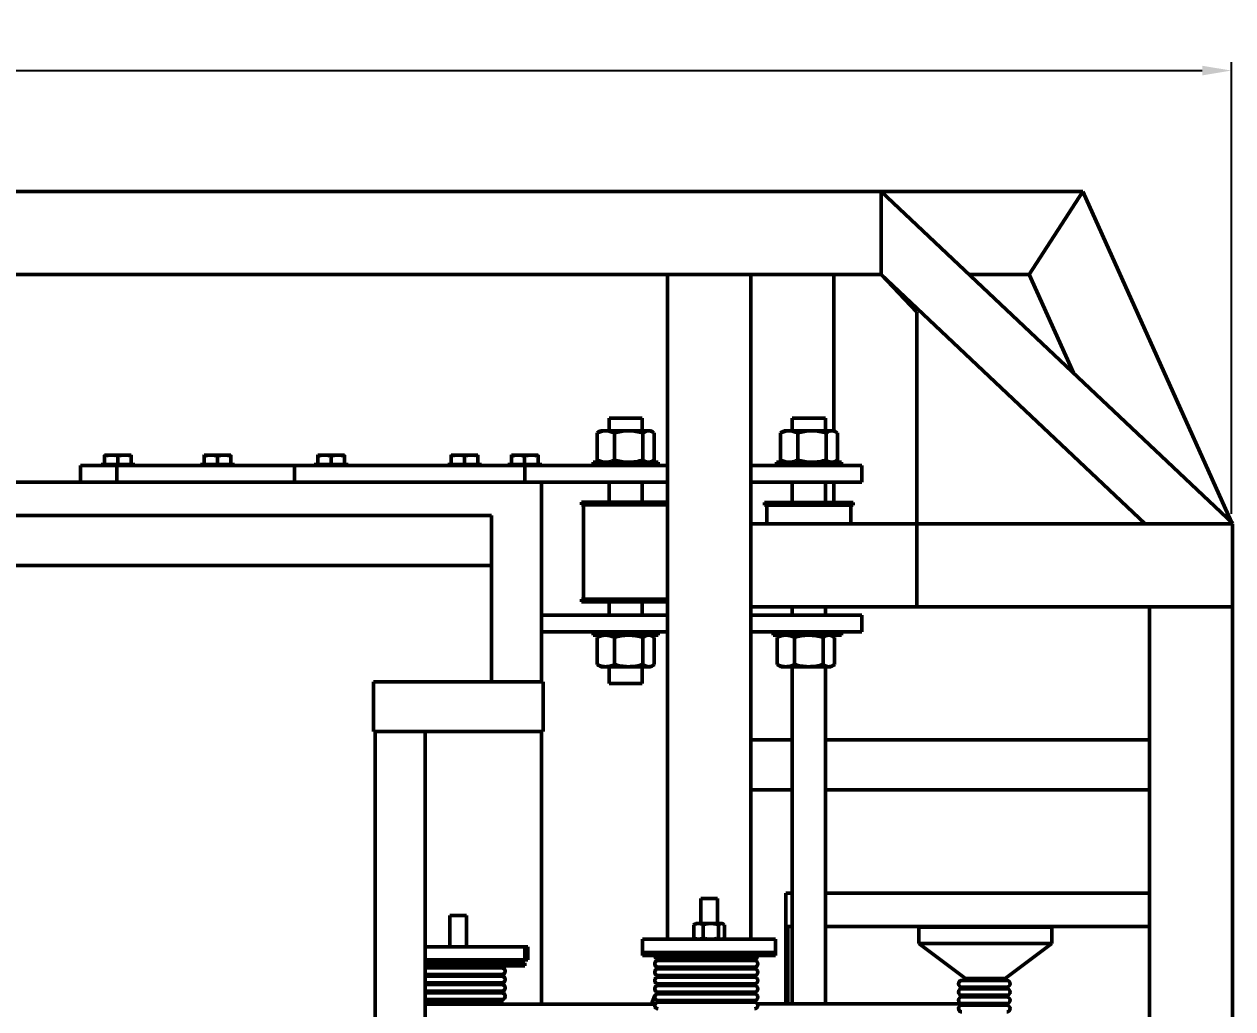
# Model space of a CAD drawing. Header units: millimetres. Extents: x 2779 to 3968, y 1146 to 2140.
# Drawn here: x 3226.8 to 3372.3, y 1556.7 to 1675.2 of the extents above; entities that cross this region are included whole.
import ezdxf

# ---------------------------------------------------------------- set-up
doc = ezdxf.new("R2010")
doc.units = ezdxf.units.MM
doc.layers.add('Net Dam', color=7, linetype='Continuous', lineweight=50)
doc.layers.add('Net Nhat', color=2, linetype='Continuous', lineweight=25)
doc.styles.get("Standard").update_dxf_attribs({"font": 'arial.ttf'})
doc.dimstyles.new('AM_ISO', dxfattribs={"dimtxt": 3.5, "dimasz": 3.5, "dimexe": 1, "dimexo": 1, "dimgap": 1.5, "dimtad": 1, "dimdsep": 46, "dimtxsty": 'Standard', "dimcen": 0, "dimclrd": 256, "dimclre": 256, "dimclrt": 2, "dimadec": 0, "dimazin": 2, "dimtp": 0.1, "dimtm": 0.1, "dimtfac": 0.71, "dimtdec": 3, "dimtmove": 0, "dimatfit": 3, "dimfxl": 1, "dimlwd": -1, "dimlwe": -1, "dimarcsym": 1})

# ---------------------------------------------------------------- blocks, each defined once
blk = doc.blocks.new('*D6')
at = {"layer": 'Defpoints', "color": 0, "transparency": 16777216}
for p in [(3372.1, 1669.64), (3372.1, 1615.3), (2914.5, 1610.1)]:
    blk.add_point(p, dxfattribs=at)
at = {"layer": 'Net Nhat', "linetype": 'ByBlock', "transparency": 16777216}
for p, q in [((2914.5, 1611.1), (2914.5, 1670.64)), ((3372.1, 1616.3), (3372.1, 1670.64)), ((2918, 1669.64), (3368.6, 1669.64))]:
    blk.add_line(p, q, dxfattribs=at)
at = {"layer": 'Net Nhat', "transparency": 16777216}
for points in [[(2918, 1670.22), (2918, 1669.06), (2914.5, 1669.64)], [(3368.6, 1670.22), (3368.6, 1669.06), (3372.1, 1669.64)]]:
    blk.add_solid(points, dxfattribs=at)
at = {"layer": 'Net Nhat', "color": 2, "transparency": 16777216, "insert": (3143.3, 1672.93), "char_height": 3.5, "attachment_point": 5}
blk.add_mtext('2288.03', dxfattribs=at)

msp = doc.modelspace()

# ---------------------------------------------------------------- linework, layer by layer
at = {"layer": 'Net Dam'}
for p, q in [((3104.2465, 1655.0984), (3334.2587, 1655.0984)), ((3372.2781, 1615.1175), (3329.9684, 1655.0984)), ((3329.9684, 1655.0984), (3329.9684, 1645.0984)), ((3334.2587, 1655.0984), (3354.2465, 1655.0984)), ((3354.2465, 1655.0984), (3347.7728, 1645.0984)), ((3372.1025, 1615.3021), (3354.2465, 1655.0984)), ((3104.2465, 1645.0984), (3314.2587, 1645.0984)), ((3304.2587, 1565.0984), (3304.2587, 1645.0984)), ((3314.2587, 1645.0984), (3329.9685, 1645.0984)), ((3314.2587, 1565.0984), (3314.2587, 1645.0984)), ((3324.2586, 1645.0984), (3324.2586, 1626.2985)), ((3361.7158, 1615.0984), (3329.9684, 1645.0984)), ((3329.9685, 1645.0984), (3334.2587, 1640.5869)), ((3340.5509, 1645.0984), (3347.7728, 1645.0984)), ((3353.0889, 1633.2505), (3347.7728, 1645.0984)), ((3334.2587, 1640.5869), (3334.2587, 1615.0984)), ((3297.2082, 1627.7959), (3297.2082, 1626.2985)), ((3301.2083, 1627.7959), (3297.2082, 1627.7959)), ((3301.2083, 1626.2985), (3301.2083, 1627.7959)), ((3319.2661, 1627.7959), (3319.2661, 1626.2985)), ((3323.2661, 1627.7959), (3319.2661, 1627.7959)), ((3323.2661, 1626.2985), (3323.2661, 1627.7959)), ((3295.9553, 1626.1471), (3295.7708, 1626.0305)), ((3296.2083, 1626.2985), (3295.9518, 1626.1503)), ((3296.2083, 1626.2985), (3296.8158, 1626.2985)), ((3299.5795, 1626.2985), (3296.8158, 1626.2985)), ((3301.972, 1626.2985), (3299.5795, 1626.2985)), ((3302.2083, 1626.2985), (3301.972, 1626.2985)), ((3302.4648, 1626.1503), (3302.2083, 1626.2985)), ((3318.0132, 1626.1471), (3317.8286, 1626.0305)), ((3318.2661, 1626.2985), (3318.0096, 1626.1503)), ((3318.2661, 1626.2985), (3318.8736, 1626.2985)), ((3321.6374, 1626.2985), (3318.8736, 1626.2985)), ((3324.0298, 1626.2985), (3321.6374, 1626.2985)), ((3324.2661, 1626.2985), (3324.0298, 1626.2985)), ((3324.5226, 1626.1503), (3324.2661, 1626.2985)), ((3295.7708, 1622.7664), (3295.7708, 1626.0305)), ((3297.8608, 1622.7664), (3297.8608, 1626.0305)), ((3301.2982, 1622.7664), (3301.2982, 1626.0305)), ((3302.6458, 1622.7664), (3302.6458, 1626.0305)), ((3317.8286, 1622.7664), (3317.8286, 1626.0305)), ((3319.9186, 1622.7664), (3319.9186, 1626.0305)), ((3323.3561, 1622.7664), (3323.3561, 1626.0305)), ((3324.7036, 1622.7664), (3324.7036, 1626.0305)), ((3236.511, 1622.2184), (3236.511, 1623.2355)), ((3236.5169, 1623.3783), (3236.5169, 1623.3784)), ((3236.517, 1623.3784), (3237.308, 1623.3784)), ((3237.308, 1623.3784), (3238.908, 1623.3784)), ((3238.105, 1622.2184), (3238.105, 1623.2355)), ((3239.7169, 1623.3784), (3238.908, 1623.3784)), ((3239.7169, 1623.3784), (3239.717, 1623.3783)), ((3239.7228, 1622.2184), (3239.7228, 1623.2355)), ((3248.482, 1622.2184), (3248.482, 1623.2355)), ((3248.488, 1623.3783), (3248.488, 1623.3784)), ((3248.488, 1623.3784), (3249.2791, 1623.3784)), ((3249.2791, 1623.3784), (3250.879, 1623.3784)), ((3250.0761, 1622.2184), (3250.0761, 1623.2355)), ((3251.6879, 1623.3784), (3250.879, 1623.3784)), ((3251.688, 1623.3784), (3251.688, 1623.3783)), ((3251.6939, 1622.2184), (3251.6939, 1623.2355)), ((3262.1599, 1622.2184), (3262.1599, 1623.2355)), ((3262.1658, 1623.3783), (3262.1658, 1623.3784)), ((3262.1658, 1623.3784), (3262.9569, 1623.3784)), ((3262.9569, 1623.3784), (3264.5568, 1623.3784)), ((3263.7539, 1622.2184), (3263.7539, 1623.2355)), ((3265.3657, 1623.3784), (3264.5568, 1623.3784)), ((3265.3658, 1623.3784), (3265.3658, 1623.3783)), ((3265.3717, 1622.2184), (3265.3717, 1623.2355)), ((3278.2248, 1622.2184), (3278.2248, 1623.2355)), ((3278.2307, 1623.3783), (3278.2307, 1623.3784)), ((3278.2308, 1623.3784), (3279.0219, 1623.3784)), ((3279.0219, 1623.3784), (3280.6218, 1623.3784)), ((3279.8188, 1622.2184), (3279.8188, 1623.2355)), ((3281.4307, 1623.3784), (3280.6218, 1623.3784)), ((3281.4307, 1623.3784), (3281.4308, 1623.3783)), ((3281.4367, 1622.2184), (3281.4367, 1623.2355)), ((3285.4627, 1622.2184), (3285.4627, 1623.2355)), ((3285.4686, 1623.3783), (3285.4686, 1623.3784)), ((3285.4687, 1623.3784), (3286.2598, 1623.3784)), ((3286.2598, 1623.3784), (3287.8597, 1623.3784)), ((3287.0567, 1622.2184), (3287.0567, 1623.2355)), ((3288.6686, 1623.3784), (3287.8597, 1623.3784)), ((3288.6686, 1623.3784), (3288.6687, 1623.3783)), ((3288.6746, 1622.2184), (3288.6746, 1623.2355)), ((3287.0716, 1622.0984), (3233.6232, 1622.0984)), ((3233.6232, 1620.0984), (3233.6232, 1622.0984)), ((3236.0844, 1622.2184), (3240.1613, 1622.2184)), ((3236.0844, 1622.2184), (3236.0844, 1622.0984)), ((3237.9805, 1620.0984), (3237.9805, 1622.0984)), ((3240.1613, 1622.2184), (3240.1613, 1622.0984)), ((3248.0555, 1622.2184), (3252.1323, 1622.2184)), ((3248.0555, 1622.2184), (3248.0555, 1622.0984)), ((3252.1323, 1622.2184), (3252.1323, 1622.0984)), ((3259.3517, 1620.0984), (3259.3517, 1622.0984)), ((3261.7333, 1622.2184), (3265.8101, 1622.2184)), ((3261.7333, 1622.2184), (3261.7333, 1622.0984)), ((3265.8101, 1622.2184), (3265.8101, 1622.0984)), ((3277.7983, 1622.2184), (3281.8751, 1622.2184)), ((3277.7983, 1622.2184), (3277.7983, 1622.0984)), ((3281.8751, 1622.2184), (3281.8751, 1622.0984)), ((3285.0362, 1622.2184), (3289.113, 1622.2184)), ((3285.0362, 1622.2184), (3285.0362, 1622.0984)), ((3287.0716, 1620.0984), (3287.0716, 1622.0984)), ((3304.2587, 1622.0984), (3287.0716, 1622.0984)), ((3289.113, 1622.2184), (3289.113, 1622.0984)), ((3299.4916, 1622.4984), (3295.2916, 1622.4984)), ((3295.2916, 1622.4984), (3295.2916, 1622.0984)), ((3295.9553, 1622.6497), (3295.7708, 1622.7664)), ((3295.9518, 1622.6465), (3296.2083, 1622.4984)), ((3298.9249, 1622.4984), (3303.1249, 1622.4984)), ((3302.2083, 1622.4984), (3302.4648, 1622.6465)), ((3303.1249, 1622.4984), (3303.1249, 1622.0984)), ((3327.6232, 1622.0984), (3314.2587, 1622.0984)), ((3321.5495, 1622.4984), (3317.3495, 1622.4984)), ((3317.3495, 1622.4984), (3317.3495, 1622.0984)), ((3318.0132, 1622.6497), (3317.8286, 1622.7664)), ((3318.0096, 1622.6465), (3318.2661, 1622.4984)), ((3320.9828, 1622.4984), (3325.1828, 1622.4984)), ((3324.2661, 1622.4984), (3324.5226, 1622.6465)), ((3325.1828, 1622.4984), (3325.1828, 1622.0984)), ((3327.6232, 1620.0984), (3327.6232, 1622.0984)), ((3028.8716, 1620.0984), (3289.2716, 1620.0984)), ((3289.0716, 1596.0984), (3289.0716, 1620.0984)), ((3304.2587, 1620.0984), (3289.2716, 1620.0984)), ((3297.2082, 1620.0984), (3297.2082, 1617.7023)), ((3301.2083, 1617.7023), (3301.2083, 1620.0984)), ((3327.6232, 1620.0984), (3314.2587, 1620.0984)), ((3319.2661, 1620.0984), (3319.2661, 1617.6619)), ((3323.2661, 1617.6619), (3323.2661, 1620.0984)), ((3324.2586, 1620.0984), (3324.2586, 1617.6619)), ((3293.88, 1617.7023), (3293.88, 1617.3754)), ((3304.2587, 1617.7023), (3293.88, 1617.7023)), ((3315.9378, 1617.6619), (3315.9378, 1617.3349)), ((3326.2078, 1617.6619), (3315.9378, 1617.6619)), ((3326.5944, 1617.6619), (3326.2078, 1617.6619)), ((3326.5944, 1617.3349), (3326.5944, 1617.6619)), ((3028.8716, 1616.0985), (3283.0716, 1616.0985)), ((3283.0716, 1596.0984), (3283.0716, 1616.0985)), ((3304.2587, 1617.3754), (3293.88, 1617.3754)), ((3294.1579, 1617.3754), (3294.1579, 1606.0293)), ((3326.2078, 1617.3349), (3315.9378, 1617.3349)), ((3316.2157, 1617.3349), (3316.2157, 1615.0984)), ((3326.5944, 1617.3349), (3326.2078, 1617.3349)), ((3326.3165, 1615.0984), (3326.3165, 1617.3349)), ((3314.2587, 1615.0984), (3334.2587, 1615.0984)), ((3334.2587, 1615.0984), (3334.2587, 1605.0984)), ((3372.2587, 1615.0984), (3334.2587, 1615.0984)), ((3372.1025, 1615.3022), (3372.2781, 1615.1175)), ((3372.258, 1615.0984), (3372.2781, 1615.1175)), ((3372.2587, 1615.0984), (3372.2587, 1605.0984)), ((3283.0716, 1610.0985), (2929.0716, 1610.0985)), ((3293.88, 1606.0293), (3293.88, 1605.7024)), ((3304.2587, 1606.0293), (3293.88, 1606.0293)), ((3304.2587, 1605.7024), (3293.88, 1605.7024)), ((3297.2082, 1605.7024), (3297.2082, 1604.0984)), ((3301.2083, 1604.0984), (3301.2083, 1605.7024)), ((3314.2587, 1605.0984), (3334.2587, 1605.0984)), ((3319.2661, 1605.0984), (3319.2661, 1604.0984)), ((3323.2661, 1604.0984), (3323.2661, 1605.0984)), ((3372.2587, 1605.0984), (3334.2587, 1605.0984)), ((3362.2587, 1505.0984), (3362.2587, 1605.0984)), ((3372.2587, 1505.0984), (3372.2587, 1605.0984)), ((3304.2587, 1604.0984), (3289.0716, 1604.0984)), ((3327.6232, 1604.0984), (3314.2587, 1604.0984)), ((3327.6232, 1602.0984), (3327.6232, 1604.0984)), ((3304.2587, 1602.0984), (3289.0716, 1602.0984)), ((3295.2916, 1601.6984), (3295.2916, 1602.0984)), ((3299.4916, 1601.6984), (3295.2916, 1601.6984)), ((3295.9553, 1601.5471), (3295.7708, 1601.4305)), ((3295.7708, 1601.4305), (3295.7708, 1598.1664)), ((3295.9518, 1601.5504), (3296.2083, 1601.6984)), ((3297.8608, 1601.4305), (3297.8608, 1598.1664)), ((3298.9249, 1601.6984), (3303.1249, 1601.6984)), ((3301.2982, 1601.4305), (3301.2982, 1598.1664)), ((3302.2083, 1601.6984), (3302.4648, 1601.5504)), ((3302.6458, 1601.4305), (3302.6458, 1598.1664)), ((3303.1249, 1601.6984), (3303.1249, 1602.0984)), ((3327.6232, 1602.0984), (3314.2587, 1602.0984)), ((3316.9782, 1601.6984), (3316.9782, 1602.0984)), ((3321.1782, 1601.6984), (3316.9782, 1601.6984)), ((3317.6419, 1601.5471), (3317.4574, 1601.4305)), ((3317.4574, 1601.4305), (3317.4574, 1598.1664)), ((3317.6384, 1601.5504), (3317.8949, 1601.6984)), ((3319.5474, 1601.4305), (3319.5474, 1598.1664)), ((3320.9828, 1601.6984), (3325.1828, 1601.6984)), ((3322.9848, 1601.4305), (3322.9848, 1598.1664)), ((3323.8949, 1601.6984), (3324.1514, 1601.5504)), ((3324.3324, 1601.4305), (3324.3324, 1598.1664)), ((3325.1828, 1601.6984), (3325.1828, 1602.0984)), ((3295.9553, 1598.0498), (3295.7708, 1598.1664)), ((3296.2083, 1597.8984), (3295.9518, 1598.0465)), ((3296.2083, 1597.8984), (3296.8158, 1597.8984)), ((3299.5795, 1597.8984), (3296.8158, 1597.8984)), ((3297.2082, 1595.8984), (3297.2082, 1597.8984)), ((3301.972, 1597.8984), (3299.5795, 1597.8984)), ((3301.2083, 1595.8984), (3301.2083, 1597.8984)), ((3302.2083, 1597.8984), (3301.972, 1597.8984)), ((3302.4648, 1598.0465), (3302.2083, 1597.8984)), ((3317.6419, 1598.0498), (3317.4574, 1598.1664)), ((3317.8949, 1597.8984), (3317.6384, 1598.0465)), ((3317.8949, 1597.8984), (3318.5024, 1597.8984)), ((3321.2661, 1597.8984), (3318.5024, 1597.8984)), ((3319.2661, 1557.3177), (3319.2661, 1597.8984)), ((3323.6586, 1597.8984), (3321.2661, 1597.8984)), ((3323.2661, 1557.3177), (3323.2661, 1597.8984)), ((3323.8949, 1597.8984), (3323.6586, 1597.8984)), ((3324.1514, 1598.0465), (3323.8949, 1597.8984)), ((3268.8716, 1590.0984), (3268.8716, 1596.0984)), ((3289.2716, 1596.0984), (3268.8716, 1596.0984)), ((3289.2716, 1596.0984), (3289.2716, 1590.0984)), ((3301.2083, 1595.8984), (3297.2082, 1595.8984)), ((3289.2716, 1590.0984), (3268.8716, 1590.0984)), ((3269.0716, 1590.0984), (3275.0716, 1590.0984)), ((3269.0716, 1590.0984), (3269.0716, 1522.0984)), ((3275.0716, 1590.0984), (3275.0716, 1522.0984)), ((3289.0716, 1557.2821), (3289.0716, 1590.0984)), ((3319.2661, 1589.0985), (3314.2587, 1589.0985)), ((3362.2587, 1589.0985), (3323.2661, 1589.0985)), ((3319.2661, 1583.0985), (3314.2587, 1583.0985)), ((3362.2587, 1583.0985), (3323.2661, 1583.0985)), ((3308.2587, 1569.9985), (3308.2587, 1566.9984)), ((3310.2587, 1569.9985), (3308.2587, 1569.9985)), ((3310.2587, 1566.9984), (3310.2587, 1569.9985)), ((3318.4909, 1570.6593), (3318.4909, 1557.3177)), ((3319.2661, 1570.6593), (3318.4909, 1570.6593)), ((3362.2587, 1570.6593), (3323.2661, 1570.6593)), ((3278.0716, 1567.9492), (3278.0716, 1564.2092)), ((3279.9259, 1567.9492), (3278.0716, 1567.9492)), ((3279.9259, 1567.9492), (3280.0716, 1567.9492)), ((3280.0716, 1564.2092), (3280.0716, 1567.9492)), ((3307.4253, 1565.2413), (3307.4253, 1566.8555)), ((3307.6587, 1566.9984), (3307.5219, 1566.9195)), ((3307.6587, 1566.9984), (3307.9827, 1566.9984)), ((3307.9827, 1566.9984), (3309.4567, 1566.9984)), ((3308.54, 1565.2413), (3308.54, 1566.8555)), ((3309.4567, 1566.9984), (3310.7326, 1566.9984)), ((3310.3733, 1565.2413), (3310.3733, 1566.8555)), ((3310.7326, 1566.9984), (3310.8587, 1566.9984)), ((3310.9955, 1566.9195), (3310.8587, 1566.9984)), ((3311.092, 1565.2413), (3311.092, 1566.8555)), ((3318.7219, 1566.6594), (3318.7219, 1557.3177)), ((3319.2661, 1566.6594), (3318.7219, 1566.6594)), ((3362.2587, 1566.6594), (3323.2661, 1566.6594)), ((3334.491, 1566.5595), (3334.491, 1564.6121)), ((3350.3827, 1566.5595), (3334.491, 1566.5595)), ((3340.4909, 1566.6594), (3340.4909, 1566.5595)), ((3344.4909, 1566.5595), (3344.4909, 1566.6594)), ((3350.4909, 1566.5595), (3350.3827, 1566.5595)), ((3350.4909, 1564.6121), (3350.4909, 1566.5595)), ((3301.2586, 1565.0984), (3301.2586, 1563.4984)), ((3301.2586, 1565.0984), (3317.2587, 1565.0984)), ((3307.5219, 1565.1774), (3307.6587, 1565.0984)), ((3310.8587, 1565.0984), (3310.9955, 1565.1774)), ((3317.2587, 1565.0984), (3317.2587, 1563.4984)), ((3275.0716, 1564.2092), (3287.0697, 1564.2092)), ((3287.0697, 1564.2092), (3287.0697, 1562.6092)), ((3287.0697, 1564.2092), (3287.4209, 1564.2092)), ((3287.4209, 1564.2092), (3287.4209, 1562.6092)), ((3334.491, 1564.6121), (3340.1097, 1560.3645)), ((3334.491, 1564.6121), (3350.4909, 1564.6121)), ((3344.8722, 1560.3645), (3350.4909, 1564.6121)), ((3275.0716, 1562.6092), (3287.0697, 1562.6092)), ((3275.0716, 1562.2503), (3287.0716, 1562.2503)), ((3287.0697, 1562.6092), (3287.4209, 1562.6092)), ((3287.0716, 1561.9108), (3287.0716, 1562.2503)), ((3301.2586, 1563.4984), (3301.2586, 1563.159)), ((3316.6472, 1563.4984), (3301.2586, 1563.4984)), ((3301.2586, 1563.4984), (3317.2587, 1563.4984)), ((3316.6472, 1563.159), (3301.2586, 1563.159)), ((3303.1068, 1562.7329), (3314.7068, 1562.7329)), ((3314.7068, 1562.5329), (3303.1068, 1562.5329)), ((3303.8905, 1562.7329), (3303.8905, 1562.5329)), ((3314.6268, 1562.5329), (3314.6268, 1562.7329)), ((3317.2587, 1563.4984), (3316.6472, 1563.4984)), ((3317.2587, 1563.159), (3316.6472, 1563.159)), ((3317.2587, 1563.159), (3317.2587, 1563.4984)), ((3275.0716, 1561.9108), (3287.0716, 1561.9108)), ((3275.0716, 1561.8512), (3284.4398, 1561.8512)), ((3284.4398, 1561.6512), (3275.0716, 1561.6512)), ((3275.0716, 1560.8511), (3284.4398, 1560.8511)), ((3284.4398, 1561.6318), (3284.4398, 1561.8705)), ((3284.4398, 1560.6318), (3284.4398, 1560.8705)), ((3303.1068, 1561.733), (3314.7068, 1561.733)), ((3314.7068, 1561.5329), (3303.1068, 1561.5329)), ((3303.1068, 1560.733), (3314.7068, 1560.733)), ((3303.8905, 1561.733), (3303.8905, 1561.5329)), ((3303.8905, 1560.733), (3303.8905, 1560.5329)), ((3314.6268, 1561.5329), (3314.6268, 1561.733)), ((3314.6268, 1560.5329), (3314.6268, 1560.733)), ((3284.4398, 1560.6512), (3275.0716, 1560.6512)), ((3275.0716, 1559.8512), (3284.4398, 1559.8512)), ((3284.4398, 1559.6511), (3275.0716, 1559.6511)), ((3284.4398, 1559.6318), (3284.4398, 1559.8705)), ((3314.7068, 1560.5329), (3303.1068, 1560.5329)), ((3303.1068, 1559.733), (3314.7068, 1559.733)), ((3314.7068, 1559.533), (3303.1068, 1559.533)), ((3303.8904, 1559.733), (3303.8163, 1559.533)), ((3303.8905, 1559.733), (3303.8905, 1559.533)), ((3314.6268, 1559.533), (3314.6268, 1559.733)), ((3345.0652, 1560.1568), (3339.6653, 1560.1568)), ((3339.6653, 1559.3567), (3345.0652, 1559.3567)), ((3340.1097, 1560.3645), (3340.1097, 1560.1568)), ((3340.1097, 1560.3645), (3344.8722, 1560.3645)), ((3340.1097, 1559.3567), (3340.1097, 1559.1568)), ((3344.8722, 1560.1568), (3344.8722, 1560.3645)), ((3344.8722, 1559.1568), (3344.8722, 1559.3567)), ((3275.0293, 1557.8594), (3284.3974, 1557.8594)), ((3275.0716, 1558.8512), (3284.4398, 1558.8512)), ((3284.4398, 1558.6512), (3275.0716, 1558.6512)), ((3284.4398, 1558.6318), (3284.4398, 1558.8706)), ((3302.3157, 1557.2821), (3302.7071, 1558.3384)), ((3302.7071, 1558.3384), (3303.2198, 1558.7329)), ((3303.1068, 1558.7329), (3314.7068, 1558.7329)), ((3314.7068, 1558.533), (3303.1068, 1558.533)), ((3303.5199, 1558.7329), (3303.4457, 1558.533)), ((3303.8905, 1558.7329), (3303.8905, 1558.533)), ((3314.6268, 1558.533), (3314.6268, 1558.7329)), ((3345.0652, 1559.1568), (3339.6653, 1559.1568)), ((3339.6653, 1558.3568), (3345.0652, 1558.3568)), ((3345.0652, 1558.1567), (3339.6653, 1558.1567)), ((3340.1097, 1558.3568), (3340.1097, 1558.1567)), ((3344.8722, 1558.1567), (3344.8722, 1558.3568)), ((3284.3974, 1557.6594), (3275.0293, 1557.6594)), ((3302.7413, 1557.2821), (3275.0716, 1557.2821)), ((3303.1068, 1557.7329), (3314.7068, 1557.7329)), ((3314.7068, 1557.5329), (3303.1068, 1557.5329)), ((3303.8905, 1557.7329), (3303.8905, 1557.5329)), ((3314.6268, 1557.5329), (3314.6268, 1557.7329)), ((3340.1097, 1557.3177), (3315.0615, 1557.3177)), ((3339.6653, 1557.3568), (3345.0652, 1557.3568)), ((3345.0652, 1557.1567), (3339.6653, 1557.1567)), ((3340.1097, 1557.1567), (3340.1097, 1557.3568)), ((3344.8722, 1557.1568), (3344.8722, 1557.3568))]:
    msp.add_line(p, q, dxfattribs=at)
at = {"layer": 'Net Dam', "flags": 128}
for points in [[(3284.4398, 1561.8705), (3284.4699, 1561.8816), (3284.5271, 1561.9108)], [(3303.8905, 1557.6597), (3303.7289, 1557.7196), (3303.6928, 1557.7329)]]:
    msp.add_lwpolyline(points, dxfattribs=at)
at = {"layer": 'Net Dam'}
for centre, start, end in [((3284.3169, 1562.2512), 359.869327, 63.514366), ((3303.1068, 1563.1329), 176.262576, 270), ((3303.1068, 1562.1329), 90, 270), ((3314.7068, 1563.1329), 270, 3.737424), ((3314.7068, 1562.1329), 270, 90), ((3284.3169, 1561.2512), 287.894934, 72.105066), ((3303.1068, 1561.1329), 90, 270), ((3314.7068, 1561.1329), 270, 90), ((3284.3169, 1560.2512), 287.894934, 72.105066), ((3284.3169, 1559.2512), 287.894934, 72.105066), ((3303.1068, 1560.1329), 90, 270), ((3303.1068, 1559.1329), 90, 270), ((3314.7068, 1560.1329), 270, 90), ((3314.7068, 1559.1329), 270, 90), ((3339.6653, 1559.7568), 90, 270), ((3345.0653, 1559.7568), 270, 90), ((3284.3169, 1558.2512), 281.619408, 72.105066), ((3303.1068, 1558.1329), 90, 270), ((3314.7068, 1558.1329), 270, 90), ((3339.6653, 1558.7568), 90, 270), ((3339.6653, 1557.7568), 90, 270), ((3345.0653, 1558.7568), 270, 90), ((3345.0653, 1557.7568), 270, 90), ((3303.1068, 1557.1329), 90, 270), ((3303.4879, 1557.5559), 153.737759, 183.665473), ((3314.7068, 1557.1329), 270, 90), ((3339.6653, 1556.7567), 90, 270), ((3345.0653, 1556.7567), 270, 90)]:
    msp.add_arc(centre, 0.4, start, end, dxfattribs=at)
for points, knots in [([(3296.8158, 1626.2985), (3296.791, 1626.2981), (3296.6036, 1626.2957), (3296.2497, 1626.2372), (3295.9314, 1626.0998), (3295.7708, 1626.0305)], [0, 0, 0, 0, 0.07012699, 0.53080549, 1, 1, 1, 1]), ([(3297.8608, 1626.0305), (3297.6911, 1626.1054), (3297.3485, 1626.2565), (3296.9944, 1626.2844), (3296.8158, 1626.2985)], [0, 0, 0, 0, 0.49543961, 1, 1, 1, 1]), ([(3299.5795, 1626.2985), (3299.5388, 1626.2981), (3299.2302, 1626.2957), (3298.6485, 1626.2372), (3298.1249, 1626.0998), (3297.8608, 1626.0305)], [0, 0, 0, 0, 0.07011165, 0.53079381, 1, 1, 1, 1]), ([(3301.2982, 1626.0305), (3301.0191, 1626.1054), (3300.4557, 1626.2565), (3299.8733, 1626.2844), (3299.5795, 1626.2985)], [0, 0, 0, 0, 0.49545906, 1, 1, 1, 1]), ([(3301.972, 1626.2985), (3301.9108, 1626.2941), (3301.7667, 1626.2838), (3301.5405, 1626.1957), (3301.3792, 1626.0857), (3301.2982, 1626.0305)], [0, 0, 0, 0, 0.26843079, 0.63234485, 1, 1, 1, 1]), ([(3302.6458, 1626.0305), (3302.5892, 1626.07), (3302.4514, 1626.1661), (3302.2265, 1626.2738), (3302.0572, 1626.2902), (3301.972, 1626.2985)], [0, 0, 0, 0, 0.25725509, 0.62637487, 1, 1, 1, 1]), ([(3318.8736, 1626.2985), (3318.8488, 1626.2981), (3318.6614, 1626.2957), (3318.3075, 1626.2372), (3317.9892, 1626.0998), (3317.8286, 1626.0305)], [0, 0, 0, 0, 0.07012699, 0.53080549, 1, 1, 1, 1]), ([(3319.9186, 1626.0305), (3319.7489, 1626.1054), (3319.4064, 1626.2565), (3319.0523, 1626.2844), (3318.8736, 1626.2985)], [0, 0, 0, 0, 0.49543961, 1, 1, 1, 1]), ([(3321.6374, 1626.2985), (3321.5966, 1626.2981), (3321.2881, 1626.2957), (3320.7064, 1626.2372), (3320.1828, 1626.0998), (3319.9186, 1626.0305)], [0, 0, 0, 0, 0.07011165, 0.53079381, 1, 1, 1, 1]), ([(3323.3561, 1626.0305), (3323.0769, 1626.1054), (3322.5136, 1626.2565), (3321.9312, 1626.2844), (3321.6374, 1626.2985)], [0, 0, 0, 0, 0.49545906, 1, 1, 1, 1]), ([(3324.0298, 1626.2985), (3323.9687, 1626.2941), (3323.8245, 1626.2838), (3323.5983, 1626.1957), (3323.4371, 1626.0857), (3323.3561, 1626.0305)], [0, 0, 0, 0, 0.26843079, 0.63234485, 1, 1, 1, 1]), ([(3324.7036, 1626.0305), (3324.647, 1626.07), (3324.5092, 1626.1661), (3324.2844, 1626.2738), (3324.115, 1626.2902), (3324.0298, 1626.2985)], [0, 0, 0, 0, 0.25725509, 0.62637487, 1, 1, 1, 1]), ([(3237.308, 1623.3784), (3237.2891, 1623.3783), (3237.146, 1623.377), (3236.8763, 1623.3457), (3236.6335, 1623.2724), (3236.511, 1623.2355)], [0, 0, 0, 0, 0.070093, 0.5307711, 1, 1, 1, 1]), ([(3236.511, 1623.2355), (3236.5126, 1623.295), (3236.5145, 1623.3708), (3236.5165, 1623.3771), (3236.517, 1623.3784)], [0, 0, 0, 0, 0.78569957, 1, 1, 1, 1]), ([(3238.105, 1623.2355), (3237.9756, 1623.2754), (3237.7143, 1623.356), (3237.4443, 1623.3709), (3237.308, 1623.3784)], [0, 0, 0, 0, 0.49545868, 1, 1, 1, 1]), ([(3238.908, 1623.3784), (3238.8889, 1623.3783), (3238.7448, 1623.377), (3238.4731, 1623.3457), (3238.2285, 1623.2724), (3238.105, 1623.2355)], [0, 0, 0, 0, 0.07004112, 0.53074511, 1, 1, 1, 1]), ([(3239.7228, 1623.2323), (3239.5806, 1623.2754), (3239.3173, 1623.356), (3239.0453, 1623.3709), (3238.908, 1623.3784)], [0, 0, 0, 0, 0.49542215, 1, 1, 1, 1]), ([(3239.7228, 1623.2355), (3239.7225, 1623.2514), (3239.7205, 1623.336), (3239.7185, 1623.3594), (3239.7169, 1623.3784)], [0, 0, 0, 0, 0.18869956, 1, 1, 1, 1]), ([(3249.2791, 1623.3784), (3249.2602, 1623.3783), (3249.1171, 1623.377), (3248.8474, 1623.3457), (3248.6046, 1623.2724), (3248.482, 1623.2355)], [0, 0, 0, 0, 0.070093, 0.5307711, 1, 1, 1, 1]), ([(3248.482, 1623.2355), (3248.4836, 1623.295), (3248.4856, 1623.3708), (3248.4876, 1623.3771), (3248.488, 1623.3784)], [0, 0, 0, 0, 0.78569957, 1, 1, 1, 1]), ([(3250.0761, 1623.2355), (3249.9466, 1623.2754), (3249.6854, 1623.356), (3249.4153, 1623.3709), (3249.2791, 1623.3784)], [0, 0, 0, 0, 0.49545868, 1, 1, 1, 1]), ([(3250.879, 1623.3784), (3250.86, 1623.3783), (3250.7158, 1623.377), (3250.4441, 1623.3457), (3250.1995, 1623.2724), (3250.0761, 1623.2355)], [0, 0, 0, 0, 0.07004112, 0.53074511, 1, 1, 1, 1]), ([(3251.6939, 1623.2323), (3251.5516, 1623.2754), (3251.2884, 1623.356), (3251.0163, 1623.3709), (3250.879, 1623.3784)], [0, 0, 0, 0, 0.49542215, 1, 1, 1, 1]), ([(3251.6939, 1623.2355), (3251.6935, 1623.2514), (3251.6916, 1623.336), (3251.6896, 1623.3594), (3251.6879, 1623.3784)], [0, 0, 0, 0, 0.18869956, 1, 1, 1, 1]), ([(3262.9569, 1623.3784), (3262.938, 1623.3783), (3262.7949, 1623.377), (3262.5252, 1623.3457), (3262.2824, 1623.2724), (3262.1599, 1623.2355)], [0, 0, 0, 0, 0.070093, 0.5307711, 1, 1, 1, 1]), ([(3262.1599, 1623.2355), (3262.1614, 1623.295), (3262.1634, 1623.3708), (3262.1654, 1623.3771), (3262.1658, 1623.3784)], [0, 0, 0, 0, 0.78569957, 1, 1, 1, 1]), ([(3263.7539, 1623.2355), (3263.6244, 1623.2754), (3263.3632, 1623.356), (3263.0931, 1623.3709), (3262.9569, 1623.3784)], [0, 0, 0, 0, 0.49545868, 1, 1, 1, 1]), ([(3264.5568, 1623.3784), (3264.5378, 1623.3783), (3264.3936, 1623.377), (3264.1219, 1623.3457), (3263.8773, 1623.2724), (3263.7539, 1623.2355)], [0, 0, 0, 0, 0.07004112, 0.53074511, 1, 1, 1, 1]), ([(3265.3717, 1623.2323), (3265.2294, 1623.2754), (3264.9662, 1623.356), (3264.6941, 1623.3709), (3264.5568, 1623.3784)], [0, 0, 0, 0, 0.49542215, 1, 1, 1, 1]), ([(3265.3717, 1623.2355), (3265.3713, 1623.2514), (3265.3694, 1623.336), (3265.3674, 1623.3594), (3265.3657, 1623.3784)], [0, 0, 0, 0, 0.18869956, 1, 1, 1, 1]), ([(3279.0219, 1623.3784), (3279.003, 1623.3783), (3278.8599, 1623.377), (3278.5902, 1623.3457), (3278.3473, 1623.2724), (3278.2248, 1623.2355)], [0, 0, 0, 0, 0.070093, 0.5307711, 1, 1, 1, 1]), ([(3278.2248, 1623.2355), (3278.2264, 1623.295), (3278.2283, 1623.3708), (3278.2304, 1623.3771), (3278.2308, 1623.3784)], [0, 0, 0, 0, 0.78569957, 1, 1, 1, 1]), ([(3279.8188, 1623.2355), (3279.6894, 1623.2754), (3279.4281, 1623.356), (3279.1581, 1623.3709), (3279.0219, 1623.3784)], [0, 0, 0, 0, 0.49545868, 1, 1, 1, 1]), ([(3280.6218, 1623.3784), (3280.6028, 1623.3783), (3280.4586, 1623.377), (3280.1869, 1623.3457), (3279.9423, 1623.2724), (3279.8188, 1623.2355)], [0, 0, 0, 0, 0.07004112, 0.53074511, 1, 1, 1, 1]), ([(3281.4367, 1623.2323), (3281.2944, 1623.2754), (3281.0312, 1623.356), (3280.7591, 1623.3709), (3280.6218, 1623.3784)], [0, 0, 0, 0, 0.49542215, 1, 1, 1, 1]), ([(3281.4367, 1623.2355), (3281.4363, 1623.2514), (3281.4344, 1623.336), (3281.4323, 1623.3594), (3281.4307, 1623.3784)], [0, 0, 0, 0, 0.18869956, 1, 1, 1, 1]), ([(3286.2598, 1623.3784), (3286.2409, 1623.3783), (3286.0978, 1623.377), (3285.8281, 1623.3457), (3285.5852, 1623.2724), (3285.4627, 1623.2355)], [0, 0, 0, 0, 0.070093, 0.5307711, 1, 1, 1, 1]), ([(3285.4627, 1623.2355), (3285.4643, 1623.295), (3285.4663, 1623.3708), (3285.4683, 1623.3771), (3285.4687, 1623.3784)], [0, 0, 0, 0, 0.78569957, 1, 1, 1, 1]), ([(3287.0567, 1623.2355), (3286.9273, 1623.2754), (3286.666, 1623.356), (3286.396, 1623.3709), (3286.2598, 1623.3784)], [0, 0, 0, 0, 0.49545868, 1, 1, 1, 1]), ([(3287.8597, 1623.3784), (3287.8407, 1623.3783), (3287.6965, 1623.377), (3287.4248, 1623.3457), (3287.1802, 1623.2724), (3287.0567, 1623.2355)], [0, 0, 0, 0, 0.07004112, 0.53074511, 1, 1, 1, 1]), ([(3288.6746, 1623.2323), (3288.5323, 1623.2754), (3288.2691, 1623.356), (3287.997, 1623.3709), (3287.8597, 1623.3784)], [0, 0, 0, 0, 0.49542215, 1, 1, 1, 1]), ([(3288.6746, 1623.2355), (3288.6742, 1623.2514), (3288.6723, 1623.336), (3288.6702, 1623.3594), (3288.6686, 1623.3784)], [0, 0, 0, 0, 0.18869956, 1, 1, 1, 1]), ([(3296.8158, 1622.4984), (3296.791, 1622.4988), (3296.6036, 1622.5011), (3296.2497, 1622.5597), (3295.9314, 1622.6971), (3295.7708, 1622.7664)], [0, 0, 0, 0, 0.07012669, 0.53080534, 1, 1, 1, 1]), ([(3297.8608, 1622.7664), (3297.6911, 1622.6915), (3297.3485, 1622.5403), (3296.9944, 1622.5125), (3296.8158, 1622.4984)], [0, 0, 0, 0, 0.49544073, 1, 1, 1, 1]), ([(3299.5795, 1622.4984), (3299.5388, 1622.4988), (3299.2302, 1622.5011), (3298.6485, 1622.5597), (3298.1249, 1622.6971), (3297.8608, 1622.7664)], [0, 0, 0, 0, 0.07011135, 0.53079366, 1, 1, 1, 1]), ([(3301.2982, 1622.7664), (3301.0191, 1622.6915), (3300.4557, 1622.5403), (3299.8733, 1622.5125), (3299.5795, 1622.4984)], [0, 0, 0, 0, 0.49546018, 1, 1, 1, 1]), ([(3301.972, 1622.4984), (3301.9108, 1622.5028), (3301.7667, 1622.513), (3301.5405, 1622.6012), (3301.3792, 1622.7111), (3301.2982, 1622.7664)], [0, 0, 0, 0, 0.2684299, 0.632344401, 1, 1, 1, 1]), ([(3302.6458, 1622.7664), (3302.5892, 1622.7269), (3302.4514, 1622.6307), (3302.2265, 1622.5232), (3302.0572, 1622.5067), (3301.972, 1622.4984)], [0, 0, 0, 0, 0.25725631, 0.6263731, 1, 1, 1, 1]), ([(3318.8736, 1622.4984), (3318.8488, 1622.4988), (3318.6614, 1622.5011), (3318.3075, 1622.5597), (3317.9892, 1622.6971), (3317.8286, 1622.7664)], [0, 0, 0, 0, 0.07012669, 0.53080534, 1, 1, 1, 1]), ([(3319.9186, 1622.7664), (3319.7489, 1622.6915), (3319.4064, 1622.5403), (3319.0523, 1622.5125), (3318.8736, 1622.4984)], [0, 0, 0, 0, 0.49544073, 1, 1, 1, 1]), ([(3321.6374, 1622.4984), (3321.5966, 1622.4988), (3321.2881, 1622.5011), (3320.7064, 1622.5597), (3320.1828, 1622.6971), (3319.9186, 1622.7664)], [0, 0, 0, 0, 0.07011135, 0.53079366, 1, 1, 1, 1]), ([(3323.3561, 1622.7664), (3323.0769, 1622.6915), (3322.5136, 1622.5403), (3321.9312, 1622.5125), (3321.6374, 1622.4984)], [0, 0, 0, 0, 0.49546018, 1, 1, 1, 1]), ([(3324.0298, 1622.4984), (3323.9687, 1622.5028), (3323.8245, 1622.513), (3323.5983, 1622.6012), (3323.4371, 1622.7111), (3323.3561, 1622.7664)], [0, 0, 0, 0, 0.2684299, 0.632344401, 1, 1, 1, 1]), ([(3324.7036, 1622.7664), (3324.647, 1622.7269), (3324.5092, 1622.6307), (3324.2844, 1622.5232), (3324.115, 1622.5067), (3324.0298, 1622.4984)], [0, 0, 0, 0, 0.25725631, 0.6263731, 1, 1, 1, 1]), ([(3296.8158, 1601.6984), (3296.791, 1601.6981), (3296.6036, 1601.6958), (3296.2497, 1601.6371), (3295.9314, 1601.4998), (3295.7708, 1601.4305)], [0, 0, 0, 0, 0.07012669, 0.53080534, 1, 1, 1, 1]), ([(3297.8608, 1601.4305), (3297.6911, 1601.5054), (3297.3485, 1601.6565), (3296.9944, 1601.6844), (3296.8158, 1601.6984)], [0, 0, 0, 0, 0.49544073, 1, 1, 1, 1]), ([(3299.5795, 1601.6984), (3299.5388, 1601.6981), (3299.2302, 1601.6958), (3298.6485, 1601.6371), (3298.1249, 1601.4998), (3297.8608, 1601.4305)], [0, 0, 0, 0, 0.07011135, 0.53079366, 1, 1, 1, 1]), ([(3301.2982, 1601.4305), (3301.0191, 1601.5054), (3300.4557, 1601.6565), (3299.8733, 1601.6844), (3299.5795, 1601.6984)], [0, 0, 0, 0, 0.49546018, 1, 1, 1, 1]), ([(3301.972, 1601.6984), (3301.9108, 1601.6941), (3301.7667, 1601.6839), (3301.5405, 1601.5957), (3301.3792, 1601.4857), (3301.2982, 1601.4305)], [0, 0, 0, 0, 0.2684299, 0.632344401, 1, 1, 1, 1]), ([(3302.6458, 1601.4305), (3302.5892, 1601.47), (3302.4514, 1601.5661), (3302.2265, 1601.6737), (3302.0572, 1601.6901), (3301.972, 1601.6984)], [0, 0, 0, 0, 0.25725631, 0.6263731, 1, 1, 1, 1]), ([(3318.5024, 1601.6984), (3318.4776, 1601.6981), (3318.2902, 1601.6958), (3317.9363, 1601.6371), (3317.618, 1601.4998), (3317.4574, 1601.4305)], [0, 0, 0, 0, 0.07012669, 0.53080534, 1, 1, 1, 1]), ([(3319.5474, 1601.4305), (3319.3777, 1601.5054), (3319.0351, 1601.6565), (3318.681, 1601.6844), (3318.5024, 1601.6984)], [0, 0, 0, 0, 0.49544073, 1, 1, 1, 1]), ([(3321.2661, 1601.6984), (3321.2254, 1601.6981), (3320.9168, 1601.6958), (3320.3351, 1601.6371), (3319.8115, 1601.4998), (3319.5474, 1601.4305)], [0, 0, 0, 0, 0.07011135, 0.53079366, 1, 1, 1, 1]), ([(3322.9848, 1601.4305), (3322.7057, 1601.5054), (3322.1423, 1601.6565), (3321.5599, 1601.6844), (3321.2661, 1601.6984)], [0, 0, 0, 0, 0.49546018, 1, 1, 1, 1]), ([(3323.6586, 1601.6984), (3323.5974, 1601.6941), (3323.4533, 1601.6839), (3323.2271, 1601.5957), (3323.0658, 1601.4857), (3322.9848, 1601.4305)], [0, 0, 0, 0, 0.2684299, 0.632344401, 1, 1, 1, 1]), ([(3324.3324, 1601.4305), (3324.2758, 1601.47), (3324.138, 1601.5661), (3323.9131, 1601.6737), (3323.7438, 1601.6901), (3323.6586, 1601.6984)], [0, 0, 0, 0, 0.25725631, 0.6263731, 1, 1, 1, 1]), ([(3296.8158, 1597.8984), (3296.791, 1597.8987), (3296.6036, 1597.9012), (3296.2497, 1597.9597), (3295.9314, 1598.0971), (3295.7708, 1598.1664)], [0, 0, 0, 0, 0.07012699, 0.53080549, 1, 1, 1, 1]), ([(3297.8608, 1598.1664), (3297.6911, 1598.0915), (3297.3485, 1597.9403), (3296.9944, 1597.9125), (3296.8158, 1597.8984)], [0, 0, 0, 0, 0.49543961, 1, 1, 1, 1]), ([(3299.5795, 1597.8984), (3299.5388, 1597.8987), (3299.2302, 1597.9012), (3298.6485, 1597.9597), (3298.1249, 1598.0971), (3297.8608, 1598.1664)], [0, 0, 0, 0, 0.07011165, 0.53079381, 1, 1, 1, 1]), ([(3301.2982, 1598.1664), (3301.0191, 1598.0915), (3300.4557, 1597.9403), (3299.8733, 1597.9125), (3299.5795, 1597.8984)], [0, 0, 0, 0, 0.49545906, 1, 1, 1, 1]), ([(3301.972, 1597.8984), (3301.9108, 1597.9028), (3301.7667, 1597.913), (3301.5405, 1598.0012), (3301.3792, 1598.1111), (3301.2982, 1598.1664)], [0, 0, 0, 0, 0.26843079, 0.63234485, 1, 1, 1, 1]), ([(3302.6458, 1598.1664), (3302.5892, 1598.1269), (3302.4514, 1598.0307), (3302.2265, 1597.9231), (3302.0572, 1597.9067), (3301.972, 1597.8984)], [0, 0, 0, 0, 0.25725509, 0.62637487, 1, 1, 1, 1]), ([(3318.5024, 1597.8984), (3318.4776, 1597.8987), (3318.2902, 1597.9012), (3317.9363, 1597.9597), (3317.618, 1598.0971), (3317.4574, 1598.1664)], [0, 0, 0, 0, 0.07012699, 0.53080549, 1, 1, 1, 1]), ([(3319.5474, 1598.1664), (3319.3777, 1598.0915), (3319.0351, 1597.9403), (3318.681, 1597.9125), (3318.5024, 1597.8984)], [0, 0, 0, 0, 0.49543961, 1, 1, 1, 1]), ([(3321.2661, 1597.8984), (3321.2254, 1597.8987), (3320.9168, 1597.9012), (3320.3351, 1597.9597), (3319.8115, 1598.0971), (3319.5474, 1598.1664)], [0, 0, 0, 0, 0.07011165, 0.53079381, 1, 1, 1, 1]), ([(3322.9848, 1598.1664), (3322.7057, 1598.0915), (3322.1423, 1597.9403), (3321.5599, 1597.9125), (3321.2661, 1597.8984)], [0, 0, 0, 0, 0.49545906, 1, 1, 1, 1]), ([(3323.6586, 1597.8984), (3323.5974, 1597.9028), (3323.4533, 1597.913), (3323.2271, 1598.0012), (3323.0658, 1598.1111), (3322.9848, 1598.1664)], [0, 0, 0, 0, 0.26843079, 0.63234485, 1, 1, 1, 1]), ([(3324.3324, 1598.1664), (3324.2758, 1598.1269), (3324.138, 1598.0307), (3323.9131, 1597.9231), (3323.7438, 1597.9067), (3323.6586, 1597.8984)], [0, 0, 0, 0, 0.25725509, 0.62637487, 1, 1, 1, 1]), ([(3307.9827, 1566.9984), (3307.9695, 1566.9983), (3307.8694, 1566.997), (3307.6808, 1566.9658), (3307.511, 1566.8925), (3307.4253, 1566.8555)], [0, 0, 0, 0, 0.07005708, 0.53079114, 1, 1, 1, 1]), ([(3307.4253, 1566.8555), (3307.4552, 1566.8807), (3307.4869, 1566.9075), (3307.5199, 1566.9173), (3307.5219, 1566.9179)], [0, 0, 0, 0, 0.94215567, 1, 1, 1, 1]), ([(3308.54, 1566.8555), (3308.4495, 1566.8955), (3308.2668, 1566.9761), (3308.078, 1566.9909), (3307.9827, 1566.9984)], [0, 0, 0, 0, 0.49547053, 1, 1, 1, 1]), ([(3309.4567, 1566.9984), (3309.4349, 1566.9983), (3309.2704, 1566.997), (3308.9601, 1566.9658), (3308.6809, 1566.8925), (3308.54, 1566.8555)], [0, 0, 0, 0, 0.0700959, 0.53080105, 1, 1, 1, 1]), ([(3310.3733, 1566.8555), (3310.2245, 1566.8955), (3309.924, 1566.9761), (3309.6134, 1566.9909), (3309.4567, 1566.9984)], [0, 0, 0, 0, 0.49548647, 1, 1, 1, 1]), ([(3310.3733, 1566.8555), (3310.4035, 1566.8771), (3310.5206, 1566.9609), (3310.6423, 1566.9824), (3310.7326, 1566.9984)], [0, 0, 0, 0, 0.25754624, 1, 1, 1, 1]), ([(3310.7326, 1566.9984), (3310.7653, 1566.9963), (3310.887, 1566.9884), (3311.0054, 1566.9116), (3311.092, 1566.8555)], [0, 0, 0, 0, 0.26860924, 1, 1, 1, 1]), ([(3307.9827, 1565.0984), (3307.9695, 1565.0986), (3307.8694, 1565.0998), (3307.6808, 1565.1312), (3307.511, 1565.2044), (3307.4253, 1565.2413)], [0, 0, 0, 0, 0.07005753, 0.53079961, 1, 1, 1, 1]), ([(3307.4253, 1565.2413), (3307.4552, 1565.216), (3307.4869, 1565.1891), (3307.5199, 1565.1796), (3307.5219, 1565.179)], [0, 0, 0, 0, 0.9421763, 1, 1, 1, 1]), ([(3308.54, 1565.2413), (3308.4495, 1565.2014), (3308.2668, 1565.1208), (3308.078, 1565.1059), (3307.9827, 1565.0984)], [0, 0, 0, 0, 0.49547053, 1, 1, 1, 1]), ([(3309.4567, 1565.0984), (3309.4349, 1565.0986), (3309.2704, 1565.0998), (3308.9601, 1565.1312), (3308.6809, 1565.2044), (3308.54, 1565.2413)], [0, 0, 0, 0, 0.07009636, 0.53080952, 1, 1, 1, 1]), ([(3310.3733, 1565.2413), (3310.2245, 1565.2014), (3309.924, 1565.1208), (3309.6134, 1565.1059), (3309.4567, 1565.0984)], [0, 0, 0, 0, 0.49548647, 1, 1, 1, 1]), ([(3310.3733, 1565.2413), (3310.4035, 1565.2198), (3310.5206, 1565.136), (3310.6423, 1565.1144), (3310.7326, 1565.0984)], [0, 0, 0, 0, 0.25754624, 1, 1, 1, 1]), ([(3310.7326, 1565.0984), (3310.7653, 1565.1006), (3310.887, 1565.1085), (3311.0054, 1565.1852), (3311.092, 1565.2413)], [0, 0, 0, 0, 0.26860924, 1, 1, 1, 1])]:
    msp.add_open_spline(points, degree=3, knots=knots, dxfattribs=at)
at = {"layer": 'Net Nhat'}
msp.add_line((3284.3974, 1557.8594), (3284.3974, 1557.2821), dxfattribs=at)

# ---------------------------------------------------------------- dimensions: what is measured, and where the dimension line sits
dim = msp.add_linear_dim(base=(3372.1025, 1669.6387), p1=(2914.4973, 1610.0985), p2=(3372.1025, 1615.3022), dimstyle='AM_ISO', override={"dimlfac": 5}, dxfattribs=at)
dim.commit()
dim.dimension.update_dxf_attribs({"geometry": '*D6', "text_midpoint": (3143.2999, 1672.9269)})

doc.saveas('drawing.dxf')
